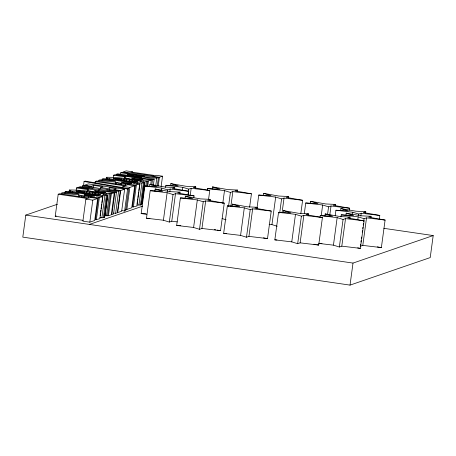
<?xml version="1.0" encoding="UTF-8"?>
<svg xmlns="http://www.w3.org/2000/svg" width="456" height="456" viewBox="0 0 456 456"><rect width="100%" height="100%" fill="white"/><g stroke="black" fill="none" stroke-linecap="round" stroke-linejoin="round"><path stroke-width="0.68" d="M57.45 204.231L25.781 215.101L22.8 237.131L350.026 285.114L430.219 257.589L433.2 235.564L383.861 228.331M83.209 220.362L55.233 216.258L58.208 194.227L59.668 193.732L89.045 198.035L90.755 197.448L97.681 198.463L94.706 220.493L89.815 222.169L82.895 221.154L85.87 199.124L87.586 198.537L58.208 194.227M64.94 193.236L65.128 191.856L66.576 191.36L102.874 196.684L99.898 218.709L95.418 219.781L98.393 197.75L102.874 196.684M69.004 191.623L69.494 189.987C82.228 189.958 95.441 191.685 107.61 195.271L104.629 217.301L103.392 217.729L99.83 217.711M69.306 191.366L69.494 189.987M69.397 191.953L69.586 190.574L69.192 190.249M70.498 192.346L70.686 190.967L69.586 190.574M72.293 192.814L72.481 191.434L70.686 190.967M76.135 190.705L76.505 187.952L77.965 187.45L114.262 192.774L111.287 214.804L108.425 215.716L105.119 215.751L108.095 193.72L111.401 193.686L114.262 192.774M78.381 192.346L78.563 190.967L80.062 191.092L92.682 192.763L100.559 194.421L98.234 194.552L90.134 193.64L76.26 191.104L78.563 190.967M78.318 196.861L78.592 194.792L61.212 193.201L62.985 192.592L78.438 193.806L65.128 191.856M79.874 192.466L80.062 191.092M79.754 196.587L79.942 195.214L78.592 194.792M82.274 187.285L82.462 185.905L84.075 185.353L100.474 188.681L120.298 190.699L117.323 212.73L115.636 213.311L113.521 213.089M81.704 192.654L81.892 191.281M81.738 197.049L81.926 195.675L79.942 195.214M83.511 185.615L84.069 181.488L85.186 181.106L128.717 188.613L125.736 210.643L124.608 211.031L121.803 210.547M83.003 197.3L83.191 195.926L81.926 195.675M83.858 192.911L84.041 191.531M84.502 197.568L84.691 196.188L83.191 195.926M84.782 196.143L84.97 194.769L94.745 196.2L91.177 196.405L84.269 195.122L84.97 194.769M86.423 193.247L86.611 191.868M87.187 191.571L87.37 190.192L88.379 189.69L76.505 187.952M87.598 191.856L87.78 190.483L87.37 190.192M88.202 198.149L88.39 196.77L84.691 196.188M89.507 193.686L89.695 192.312M92.494 194.136L92.682 192.763M93.531 187.467L93.811 185.404L102.976 186.749L100.696 187.53L100.514 188.904M89.815 222.169L92.796 200.144L97.681 198.463M95.07 182.89L95.258 181.516L96.718 181.015L126.09 185.324L127.805 184.737L134.731 185.752L131.75 207.776L126.865 209.458L125.48 209.253M94.979 194.541L95.167 193.167M96.906 196.582L97.094 195.202L104.869 195.749L107.61 195.271M98.866 190.728L99.049 189.348L78.517 187.262L80.21 186.681L92.904 187.997L82.462 185.905M98.445 195.191L98.627 193.817M96.341 219.746L99.322 197.716M101.99 180.519L102.172 179.14L103.626 178.644L139.924 183.967L136.942 205.998L132.462 207.064L135.443 185.033L139.924 183.967M100.109 215.642L100.388 213.579M100.576 212.2L100.856 210.136M101.044 208.762L101.694 203.94M101.882 202.567L102.811 195.681M103.757 194.735L103.945 193.361L108.095 193.72M105.957 179.596L106.544 177.27C119.278 177.241 132.491 178.969 144.655 182.56L141.679 204.584L140.437 205.012L136.88 204.995M106.265 179.339L106.447 177.96M106.447 179.236L106.636 177.857L106.237 177.532M101.893 217.774L104.869 195.749M107.542 179.63L107.73 178.256L106.636 177.857M106.026 194.963L106.214 193.583M103.392 217.729L106.368 195.698M104.327 217.558L107.308 195.533M109.343 180.097L109.525 178.718L107.73 178.256M109.622 189.827L109.902 187.764L116.263 188.693L113.789 189.542L120.715 190.562L124.636 189.211L121.661 211.242L117.733 212.587L120.715 190.562M106.504 215.796L109.486 193.771M107.593 215.791L110.574 193.76M113.276 177.298L113.555 175.235L115.015 174.733L151.312 180.057L150.662 184.88M108.425 215.716L111.401 193.686M115.425 179.63L115.613 178.256L117.106 178.376L129.732 180.046L137.604 181.705L135.284 181.836L127.178 180.929L113.31 178.393L115.613 178.256M115.362 184.144L115.642 182.081L98.257 180.485L100.035 179.875L115.482 181.095L102.172 179.14M116.497 192.005L114.878 192.563L111.902 214.588L113.521 214.035L116.497 192.005L106.624 190.032L118.611 191.281L120.298 190.699M116.918 179.749L117.106 178.376M116.804 183.876L116.992 182.497L115.642 182.081M118.754 179.938L118.936 178.564M118.782 184.338L118.97 182.959L116.992 182.497M120.584 174.135L120.766 172.761L122.14 172.288L158.437 177.612L157.32 185.871M115.636 213.311L118.611 191.281M120.048 184.589L120.236 183.209L118.97 182.959M120.903 180.194L121.091 178.82M121.547 184.851L121.735 183.477L120.236 183.209M123.473 180.53L123.656 179.157M122.732 187.786L122.92 186.413L124.636 185.826L95.258 181.516M124.231 178.855L124.42 177.481L125.428 176.974L113.555 175.235M124.477 178.615L124.665 177.236M124.642 179.145L124.83 177.766L124.42 177.481M125.252 185.432L125.434 184.053L121.735 183.477M126.551 180.969L126.739 179.596M124.608 211.031L127.589 189.001L128.717 188.613M129.544 181.425L129.732 180.046M126.865 209.458L129.84 187.427L134.731 185.752M132.023 181.83L132.211 180.451M134.007 182.183L134.195 180.804M133.956 183.865L134.138 182.491L141.919 183.033L144.655 182.56M135.489 182.48L135.677 181.1M133.391 207.03L136.367 184.999M137.045 184.161L137.233 182.782M137.062 203.615L137.341 201.552M137.53 200.178L137.718 198.799M137.9 197.419L138.647 191.913M138.835 190.54L139.576 185.033M140.807 182.024L140.989 180.644L147.619 181.043L151.312 180.057M138.938 205.063L141.919 183.033M143.076 182.246L143.258 180.872M140.437 205.012L143.418 182.981M141.371 204.847L144.352 182.816M142.164 203.034L145.145 181.004M146.815 214.269L141.172 213.596L144.9 186.059L157.269 186.664L149.859 184.361L149.574 186.475M145.789 186.561L146.53 181.055M146.878 186.55L147.619 181.043M147.704 186.475L148.451 180.969M177.27 221.884L171.769 221.228L169.319 222.066L163.408 220.231L146.484 218.219L150.206 190.682L162.575 191.281L155.165 188.983L154.88 191.098M151.768 185.153L152.509 179.647L154.191 179.071L153.353 185.267M155.735 185.763L156.761 178.188L158.437 177.612M158.192 186.23L159.406 177.281L162.53 176.21L161.133 186.532M161.538 190.192L161.823 188.077L144.9 186.059M165.608 187.416L165.893 185.296L178.267 185.9L170.857 183.597L170.567 185.712M163.408 220.231L167.13 192.694L150.206 190.682M167.546 191.32L167.734 189.913L170.185 189.069L188.761 191.281L188.282 194.809M169.803 191.896L170.185 189.069M169.319 222.066L173.041 194.53L175.492 193.692L194.068 195.898L193.777 198.018M174.545 188.921L174.739 187.507L164.867 187.028L149.859 184.361M171.769 221.228L175.492 193.692M179.852 193.543L180.046 192.13L170.173 191.651L155.165 188.983M210.039 200.782L210.233 199.369L207.782 200.212L224.255 203.142L220.533 230.673L201.957 228.467L199.506 229.305L193.595 227.47L176.671 225.458L180.394 197.921L192.768 198.525L185.353 196.222L185.068 198.337M182.44 190.135L182.822 187.313L165.893 185.296M188.066 194.091L188.254 192.677M188.448 191.263L188.733 189.149L191.184 188.305L209.754 190.517L208.517 199.694M190.226 195.367L191.184 188.305M195.544 188.157L195.732 186.743L185.866 186.265L170.857 183.597M193.595 227.47L197.317 199.939L180.394 197.921M199.506 229.305L203.228 201.774L205.679 200.931L224.255 203.142M201.957 228.467L205.679 200.931M207.286 190.716L207.571 188.596L219.94 189.194L212.53 186.892L212.245 189.012M222.779 203.319L224.494 190.608L207.571 188.596M257.024 208.7L257.212 207.286L254.761 208.13L271.234 211.06L267.512 238.596L248.942 236.385L246.491 237.228L240.58 235.393L223.651 233.375L227.373 205.844L239.748 206.443L232.338 204.14L232.047 206.26M228.496 206.568L230.405 192.443L232.856 191.605L251.433 193.811L249.62 207.229M230.85 206.431L232.856 191.605M237.217 191.452L237.411 190.044L227.544 189.565L212.53 186.892M240.58 235.393L244.302 207.856L227.373 205.844M246.491 237.228L250.213 209.692L252.664 208.848L271.234 211.06M248.942 236.385L252.664 208.848M256.945 208.489L258.757 195.071L271.126 195.67L263.716 193.367L263.431 195.487M277.214 226.25L271.958 224.62L275.68 197.083L258.757 195.071M308.21 215.175L308.398 213.761L305.947 214.605L322.42 217.535L318.698 245.071L300.128 242.86L297.677 243.703L291.766 241.868L274.837 239.856L278.559 212.319L290.934 212.918L283.524 210.615L283.233 212.735M279.682 213.043L281.591 198.919L284.042 198.081L302.619 200.287L300.806 213.704M282.036 212.906L284.042 198.081M288.403 197.927L288.597 196.519L278.73 196.04L263.716 193.367M291.766 241.868L295.488 214.331L278.559 212.319M297.677 243.703L301.399 216.167L303.85 215.323L322.42 217.535M300.128 242.86L303.85 215.323M304.306 213.579L305.737 202.988L318.111 203.593L310.696 201.29L310.411 203.404M320.044 217.027L320.237 215.614L332.612 216.212L325.196 213.915L324.911 216.03M321.229 215.597L322.666 205.006L305.737 202.988M327.522 214.605L328.577 206.842L331.027 205.998L349.598 208.21L349.313 210.324M329.785 215.175L331.027 205.998M335.388 205.85L335.576 204.436L325.709 203.957L310.696 201.29M335.166 215.876L335.929 210.233L348.298 210.832L340.888 208.529L340.603 210.643M349.883 218.475L350.077 217.062L347.626 217.9L364.099 220.829L360.377 248.366L341.8 246.16L339.349 246.998L333.439 245.163L337.161 217.626L320.237 215.614M340.945 216.97L341.236 214.85L353.605 215.449L346.195 213.151L345.91 215.266M339.349 246.998L343.072 219.461L345.523 218.623L364.099 220.829M341.8 246.16L345.523 218.623M352.568 214.36L352.853 212.245L335.929 210.233M357.778 219.689L358.159 216.862L341.236 214.85M358.57 215.488L358.764 214.081L361.215 213.237L379.791 215.449L379.312 218.977M350.026 285.114L353.007 263.083L433.2 235.564M360.833 216.064L361.215 213.237M360.445 245.527L360.633 244.12M360.918 241.999L361.112 240.586M361.397 238.471L361.591 237.057M362.258 232.115L362.446 230.702M362.737 228.587L362.925 227.173M363.21 225.053L363.403 223.645M363.688 221.525L364.07 218.698L366.521 217.86L385.098 220.066L381.37 247.602L362.799 245.396L360.348 246.234M365.575 213.089L365.763 211.675L355.897 211.196L340.888 208.529M362.799 245.396L366.521 217.86M370.882 217.711L371.07 216.298L361.203 215.819L346.195 213.151M93.811 185.404L91.337 186.253L84.411 185.239L88.339 183.888L124.636 189.211M109.902 187.764L107.622 188.545L100.696 187.53M55.233 216.258L56.202 215.927M174.739 187.507L172.288 188.351L188.761 191.281M180.046 192.13L177.595 192.968L194.068 195.898M195.732 186.743L193.281 187.587L209.754 190.517M89.399 224.432L142.637 206.163M237.411 190.044L234.96 190.882L251.433 193.811M288.597 196.519L286.146 197.357L302.619 200.287M335.576 204.436L333.125 205.28L349.598 208.21M365.763 211.675L363.312 212.519L379.791 215.449M371.07 216.298L368.619 217.136L385.098 220.066M135.443 185.033L125.434 184.053M98.393 197.75L88.39 196.77M210.233 199.369L200.366 198.89L185.353 196.222M257.212 207.286L247.346 206.807L232.338 204.14M308.398 213.761L298.532 213.283L283.524 210.615M350.077 217.062L340.21 216.583L325.196 213.915M141.172 213.596L145.988 213.83M146.484 218.219L149.916 218.384M176.671 225.458L180.793 225.657M223.651 233.375L226.404 233.512M274.837 239.856L276.9 239.953M319.263 243.287L322.01 243.418M156.761 178.188L137.552 176.005L154.191 179.071M134.138 182.491L109.525 178.718M97.094 195.202L72.481 191.434M269.137 224.284L271.958 224.62M318.63 243.401L333.439 245.163M140.989 180.644L130.69 179.157L124.83 177.766M103.945 193.361L93.645 191.873L87.78 190.483M162.53 176.21L156.191 175.281L155.359 175.566L131.733 172.1L132.571 171.815L126.232 170.886L123.103 171.958L129.441 172.887L130.279 172.602L153.9 176.067L153.068 176.352L159.406 177.281M120.766 172.761L144.831 176.29L128.244 174.374L127.252 174.716L141.725 177.355L117.659 173.827L116.212 174.323L152.509 179.647M122.92 186.413L129.84 187.427M85.87 199.124L92.796 200.144M25.781 215.101L353.007 263.083M84.069 181.488L127.589 189.001M377.255 246.873L381.37 247.602M357.629 247.882L360.377 248.366M313.893 244.216L315.267 244.462M316.641 244.707L318.698 245.071M263.397 237.861L267.512 238.596M214.354 229.579L215.728 229.818M217.102 230.063L220.533 230.673M99.049 189.348L114.878 192.563M352.853 212.245L358.764 214.081M322.666 205.006L328.577 206.842M358.159 216.862L364.07 218.698M275.68 197.083L281.591 198.919M337.161 217.626L343.072 219.461M224.494 190.608L230.405 192.443M295.488 214.331L301.399 216.167M182.822 187.313L188.733 189.149M244.302 207.856L250.213 209.692M161.823 188.077L167.734 189.913M197.317 199.939L203.228 201.774M167.13 192.694L173.041 194.53M222.083 218.555L226.028 219.775M104.23 216.97L104.629 217.301M94.688 190.859C97.436 192.107 102.469 192.854 106.031 192.278L94.688 190.859M131.738 178.142C134.486 179.39 139.513 180.137 143.076 179.567L131.738 178.142M121.598 182.195C123.154 183.335 128.866 184.201 131.795 183.483L121.598 182.195"/></g></svg>
